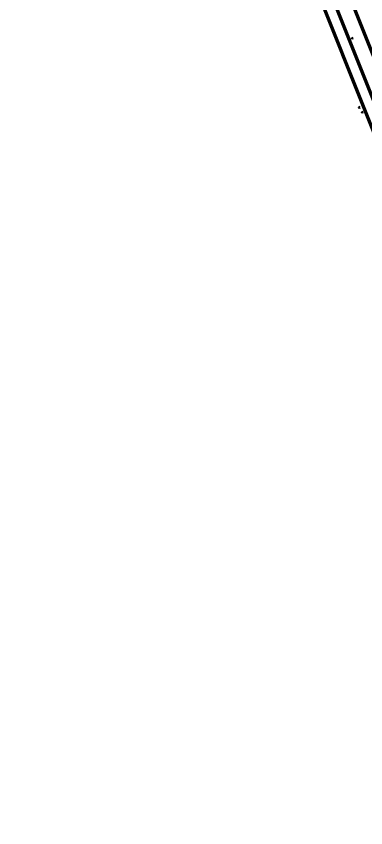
# Model space of a CAD drawing. Extents: x 8811 to 10286, y 10382 to 14118.
# Drawn here: x 9867.3 to 9995.6, y 10757.8 to 11055.4 of the extents above; entities that cross this region are included whole.
import ezdxf

# ---------------------------------------------------------------- set-up
doc = ezdxf.new("R2010")
doc.units = 0
for name, color, linetype in [('I.Ось трассы', 7, 'Continuous'), ('II.Ось трассы', 7, 'Continuous'), ('КН II.Параметры кривых', 7, 'Continuous')]:
    doc.layers.add(name, color=color, linetype=linetype)
doc.layers.add('кресты', color=1, linetype='Continuous', lineweight=30)

msp = doc.modelspace()

# ---------------------------------------------------------------- linework, layer by layer
at = {"layer": 'I.Ось трассы', "color": 5, "lineweight": 70, "flags": 128}
msp.add_lwpolyline([(10162.67, 10498.96), (10147.78, 10560.72, 0.016863), (10136.97, 10599.71), (10104.05, 10704.63, -0.008347), (10099.31, 10720.64), (10092.63, 10744.71), (10082.31, 10781.91, 0.000893), (10079.62, 10791.55, 0.002679), (10076.87, 10801.16, 0.014242), (10064.58, 10839.09, 0.002679), (10061.17, 10848.49, 0.000893), (10057.69, 10857.86), (10030.45, 10931.06, 0.000313), (10026.96, 10940.43, 0.000938), (10023.45, 10949.79, 0.003495), (10013.38, 10975.87, 0.000938), (10009.7, 10985.17, 0.000313), (10005.99, 10994.46), (9867.3, 11341.5, -0.000293)], format="xyb", dxfattribs=at)
at = {"layer": 'II.Ось трассы', "color": 5, "lineweight": 70, "flags": 128}
msp.add_lwpolyline([(10169.76, 10541.62), (10117.57, 10680.7, -0.023011), (10103.4, 10724.46), (10088.95, 10777.29, 0.001042), (10086.3, 10786.93, 0.003125), (10083.57, 10796.55, 0.014406), (10072.95, 10829.45, 0.003125), (10069.53, 10838.85, 0.001042), (10066.04, 10848.22), (10034.83, 10931.67, 0.000313), (10031.32, 10941.03, 0.000938), (10027.79, 10950.39, 0.00307), (10018.93, 10973.29, 0.000938), (10015.25, 10982.59, 0.000313), (10011.54, 10991.88), (9875.14, 11333.18, -0.000391)], format="xyb", dxfattribs=at)
at = {"layer": 'КН II.Параметры кривых', "color": 5, "lineweight": 70, "flags": 128}
msp.add_lwpolyline([(10218.67, 10457.35), (10213.51, 10471.06, 0.022831), (10202.7, 10496.22), (10164.94, 10574.08, -0.022611), (10152.44, 10603.15), (10120.85, 10686.8, -0.021477), (10111.45, 10715.35), (10092.96, 10780.85, 0.001042), (10090.23, 10790.47, 0.003125), (10087.42, 10800.07, 0.010011), (10080.05, 10822.93, 0.003125), (10076.72, 10832.36, 0.001042), (10073.32, 10841.77), (10036.47, 10943.19, 0.000521), (10033.05, 10952.58, 0.001563), (10029.59, 10961.97, 0.003753), (10023.17, 10978.8, 0.001563), (10019.5, 10988.1, 0.000521), (10015.8, 10997.39), (9879.63, 11338.11, -0.000391)], format="xyb", dxfattribs=at)
at = {"layer": 'кресты', "color": 5, "lineweight": 30}
for p, q in [((9990.11, 11047.53), (9991.02, 11047.13)), ((9990.76, 11047.79), (9990.36, 11046.87)), ((9992.71, 11022.15), (9993.63, 11021.75)), ((9992.71, 11022.15), (9993.63, 11021.75)), ((9993.37, 11022.41), (9992.97, 11021.49)), ((9993.81, 11020.39), (9994.73, 11019.99)), ((9993.81, 11020.39), (9994.73, 11019.99)), ((9994.47, 11020.64), (9994.07, 11019.73))]:
    msp.add_line(p, q, dxfattribs=at)

doc.saveas('drawing.dxf')
